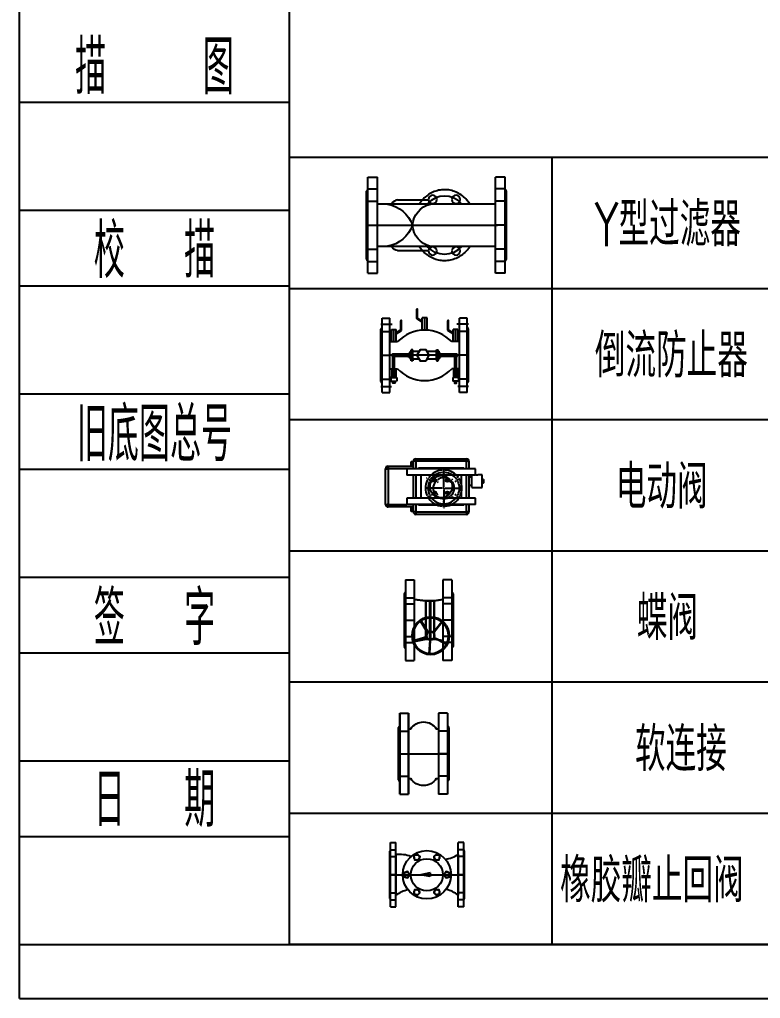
# Model space of a CAD drawing. Header units: millimetres. Extents: x 10779125 to 11142123, y -372083 to -144871.
# Drawn here: x 11089575 to 11095675, y -314154 to -306097 of the extents above; entities that cross this region are included whole.
import ezdxf
from ezdxf.enums import TextEntityAlignment as Align

# ---------------------------------------------------------------- set-up
doc = ezdxf.new("R2010")
doc.units = ezdxf.units.MM
doc.header["$LTSCALE"] = 1000
doc.header["$MEASUREMENT"] = 0
doc.linetypes.add('ACAD_ISO03W100', pattern=[30, 12, -18])
doc.linetypes.add('CENTER', pattern=[2.9, 2.5, -0.2, 0, -0.2])
doc.layers.get('0').update_dxf_attribs({"color": 255, "linetype": 'CONTINUOUS'})
for name, color, linetype in [('1', 255, 'CONTINUOUS'), ('1轮廓实线层', 7, 'CONTINUOUS'), ('2细线层', 4, 'CONTINUOUS'), ('3中心线层', 1, 'CENTER'), ('6文字层', 3, 'CONTINUOUS'), ('s-潜水排污泵', 4, 'CONTINUOUS'), ('中心符号线', 6, 'CONTINUOUS'), ('图框层', 7, 'CONTINUOUS')]:
    doc.layers.add(name, color=color, linetype=linetype)
doc.layers.add('_0', color=7, linetype='CONTINUOUS', lineweight=80)
doc.layers.add('几何体', color=7, linetype='CONTINUOUS', lineweight=25)
doc.styles.add('5', font='romans.shx', dxfattribs={"width": 0.7, "bigfont": 'hztxt.shx'})
doc.styles.add('TH_GBDIM', font='romans.shx', dxfattribs={"width": 0.8, "bigfont": 'gbcbig.shx'})

# ---------------------------------------------------------------- blocks, each defined once
blk = doc.blocks.new('DN100法兰侧视图')
at = {"layer": '1'}
for p, q in [((-22, 110), (0, 110)), ((-22, 110), (-22, -110)), ((0, 110), (0, -110)), ((-25, 77.5), (-22, 82)), ((-25, 77.5), (-25, -77.5)), ((-22, 55), (0, 55)), ((-22, -55), (0, -55)), ((-25, -77.5), (-22, -82)), ((-22, -110), (0, -110))]:
    blk.add_line(p, q, dxfattribs=at)
at = {"layer": '3中心线层'}
for p, q in [((-22, 83.1), (0, 83.1)), ((-25, 0), (0, 0)), ((-22, -83.1), (0, -83.1))]:
    blk.add_line(p, q, dxfattribs=at)
blk = doc.blocks.new('DN100Y型过滤器俯视图')
for p, q in [((-25, 48.4), (-295, 48.4)), ((-249.8, 57.7), (-178.4, 57.7)), ((-25, -48.4), (-295, -48.4)), ((-249.8, -57.7), (-178.4, -57.7))]:
    blk.add_line(p, q)
at = {"color": 1, "linetype": 'ACAD_ISO03W100'}
blk.add_line((-304.1, 0), (-21, 0), dxfattribs=at)
for centre in [(-169, 58.9), (-115.4, 58.9), (-169, -58.9), (-115.4, -58.9)]:
    blk.add_circle(centre, 9.49)
for centre, radius, start, end in [((-285.2, -24.8), 74.2, 19.4767, 79.9947), ((-160.6, -4.7), 54.8, 104.2884, 175.0281), ((-285.2, 24.8), 74.2, 280.0053, 340.5233), ((-160.6, 4.7), 54.8, 184.9719, 255.7116)]:
    blk.add_arc(centre, radius, start, end)
for centre, major_axis, ratio, start_param, end_param in [((-141.8, 3.2), (0, -63.5), 0.889844, 2.360953, 3.922232), ((-249.8, 3.2), (0, -54.5), 0.429908, 3.141593, 3.735297)]:
    blk.add_ellipse(centre, major_axis=major_axis, ratio=ratio, start_param=start_param, end_param=end_param)
at = {"extrusion": (0, 0, -1)}
for centre, major_axis, ratio, start_param, end_param in [((-249.8, -3.2), (0, 54.5), 0.429908, 3.141593, 3.735297), ((-141.8, -3.2), (0, 63.5), 0.889844, 2.360953, 3.922232)]:
    blk.add_ellipse(centre, major_axis=major_axis, ratio=ratio, start_param=start_param, end_param=end_param, dxfattribs=at)
for points in [[(-83.8, 48.4), (-84.5, 49.5), (-85.3, 50.5), (-86, 51.6), (-87.5, 53.7), (-89.2, 55.7), (-93.9, 61.1), (-97.3, 64.3), (-104.6, 69.9), (-108.5, 72.3), (-116.6, 76.4), (-120.9, 78), (-129.7, 80.3), (-134.2, 81), (-143.2, 81.4), (-147.7, 81.2), (-156.7, 79.7), (-161.1, 78.5), (-169.5, 75.3), (-173.6, 73.2), (-181.3, 68.3), (-185, 65.4), (-191.6, 59.1), (-194.7, 55.6), (-197.5, 51.7), (-197.5, 51.7), (-197.6, 51.6), (-198.4, 50.5), (-199.1, 49.5), (-199.8, 48.4)], [(-83.8, -48.4), (-84.5, -49.5), (-85.3, -50.5), (-86, -51.6), (-87.5, -53.7), (-89.2, -55.7), (-93.9, -61.1), (-97.3, -64.3), (-104.6, -69.9), (-108.5, -72.3), (-116.6, -76.4), (-120.9, -78), (-129.7, -80.3), (-134.2, -81), (-143.2, -81.4), (-147.7, -81.2), (-156.7, -79.7), (-161.1, -78.5), (-169.5, -75.3), (-173.6, -73.2), (-181.3, -68.3), (-185, -65.4), (-191.6, -59.1), (-194.7, -55.6), (-197.5, -51.7), (-197.5, -51.7), (-197.6, -51.6), (-198.4, -50.5), (-199.1, -49.5), (-199.8, -48.4)]]:
    blk.add_open_spline(points, degree=3, knots=[2.19771, 2.19771, 2.19771, 2.19771, 2.249716, 2.249716, 2.249716, 2.353842, 2.353842, 2.540038, 2.540038, 2.726235, 2.726235, 2.912432, 2.912432, 3.098629, 3.098629, 3.284825, 3.284825, 3.471022, 3.471022, 3.657219, 3.657219, 3.843415, 3.843415, 4.029612, 4.029612, 4.03347, 4.03347, 4.03347, 4.085474, 4.085474, 4.085474, 4.085474])
blk.add_blockref('DN100法兰侧视图', (-295, 0))
at = {"xscale": -1}
blk.add_blockref('DN100法兰侧视图', (-25, 0), dxfattribs=at)
blk = doc.blocks.new('SW_CENTERMARKSYMBOL_14')
at = {"layer": '中心符号线', "color": 0}
for p, q in [((-64.8, 4.3), (-65.4, 5.3)), ((-62.3, 0), (-63.6, 2.2)), ((-60.6, -2.9), (-63.2, 1.5)), ((-31.2, -49), (-31.2, 10.8)), ((-1.7, -2.9), (0.9, 1.5)), ((0, 0), (-1.3, -2.2)), ((0, 0), (1.3, 2.2)), ((2.5, 4.3), (3.1, 5.3)), ((-60.2, -24.9), (-62.6, -22.5)), ((-62.3, 0), (-61.1, -2.2)), ((-59.8, -4.3), (-59.2, -5.3)), ((-58.1, -7.2), (-59.4, -5.1)), ((-56.7, -28.4), (-58.5, -26.7)), ((-58.1, -7.2), (-56.9, -9.4)), ((-56.7, -28.4), (-54.9, -30.2)), ((-55.6, -11.6), (-53.1, -16)), ((-53.2, -32), (-50.7, -34.4)), ((-9.2, -32), (-11.6, -34.4)), ((-6.7, -11.6), (-9.2, -16)), ((-5.6, -28.4), (-7.4, -30.2)), ((-5.6, -28.4), (-3.9, -26.7)), ((-4.2, -7.2), (-5.4, -9.4)), ((-4.2, -7.2), (-2.9, -5.1)), ((-2.5, -4.3), (-3.1, -5.3)), ((-2.1, -24.9), (0.3, -22.5)), ((-98.5, -54), (-99.6, -54)), ((-36.2, -54), (-96, -54)), ((-93.5, -54), (-96, -54)), ((-90.1, -54), (-95.2, -54)), ((-93.5, -54), (-91, -54)), ((-88.5, -54), (-87.3, -54)), ((-85.1, -54), (-87.6, -54)), ((-85.1, -54), (-82.6, -54)), ((-80.1, -54), (-75, -54)), ((-31.2, -54), (-33.7, -54)), ((-31.2, -54), (-31.2, -51.5)), ((-31.2, -54), (-31.2, -56.5)), ((-31.2, -54), (-28.7, -54)), ((-31.2, -59), (-31.2, -118.8)), ((-26.2, -54), (33.7, -54)), ((17.8, -54), (12.7, -54)), ((22.8, -54), (20.3, -54)), ((22.8, -54), (25.3, -54)), ((26.2, -54), (25, -54)), ((27.8, -54), (32.9, -54)), ((31.2, -54), (28.7, -54)), ((31.2, -54), (33.7, -54)), ((36.2, -54), (37.3, -54)), ((-60.2, -83), (-62.6, -85.5)), ((-58.1, -100.7), (-59.4, -102.9)), ((-56.7, -79.5), (-58.5, -81.3)), ((-58.1, -100.7), (-56.9, -98.5)), ((-56.7, -79.5), (-54.9, -77.7)), ((-55.6, -96.4), (-53.1, -92)), ((-53.2, -76), (-50.7, -73.5)), ((-9.2, -76), (-11.6, -73.5)), ((-6.7, -96.4), (-9.2, -92)), ((-5.6, -79.5), (-7.4, -77.7)), ((-5.6, -79.5), (-3.9, -81.3)), ((-4.2, -100.7), (-5.4, -98.5)), ((-4.2, -100.7), (-2.9, -102.9)), ((-2.1, -83), (0.3, -85.5)), ((-64.8, -112.3), (-65.4, -113.3)), ((-62.3, -107.9), (-63.6, -110.1)), ((-60.6, -105), (-63.2, -109.4)), ((-62.3, -107.9), (-61.1, -105.8)), ((-59.8, -103.6), (-59.2, -102.6)), ((-2.5, -103.6), (-3.1, -102.6)), ((-1.7, -105), (0.9, -109.4)), ((0, -107.9), (-1.3, -105.8)), ((0, -107.9), (1.3, -110.1)), ((2.5, -112.3), (3.1, -113.3))]:
    blk.add_line(p, q, dxfattribs=at)
for radius, start, end in [(62.3, 117.7015, 120), (62.3, 64.5969, 115.4031), (62.3, 60, 62.2985), (62.3, 57.7015, 60), (62.3, 124.5969, 175.4031), (54, 125.3091, 174.6909), (36.1, 142.9357, 217.0643), (62.3, 120, 122.2985), (54, 120, 122.6545), (36.1, 135, 138.9679), (54, 117.3455, 120), (36.1, 131.0321, 135), (54, 65.3091, 114.6909), (36.1, 52.9357, 127.0643), (36.1, 45, 48.9679), (54, 60, 62.6545), (36.1, 41.0321, 45), (54, 57.3455, 60), (36.1, 322.9357, 37.0643), (54, 5.3091, 54.6909), (62.3, 4.5969, 55.4031), (62.3, 177.7015, 180), (62.3, 180, 182.2985), (62.3, 184.5969, 235.4031), (54, 177.3455, 180), (54, 180, 182.6545), (54, 185.3091, 234.6909), (54, 305.3091, 354.6909), (62.3, 304.5969, 355.4031), (54, 0, 2.6545), (54, 357.3455, 0), (62.3, 0, 2.2985), (62.3, 357.7015, 0), (54, 237.3455, 240), (36.1, 221.0321, 225), (54, 240, 242.6545), (36.1, 225, 228.9679), (36.1, 232.9357, 307.0643), (36.1, 311.0321, 315), (54, 297.3455, 300), (36.1, 315, 318.9679), (54, 300, 302.6545), (62.3, 237.7015, 240), (62.3, 240, 242.2985), (62.3, 244.5969, 295.4031), (54, 245.3091, 294.6909), (62.3, 297.7015, 300), (62.3, 300, 302.2985)]:
    blk.add_arc((-31.2, -54), radius, start, end, dxfattribs=at)
blk = doc.blocks.new('SW_CENTERMARKSYMBOL_15')
at = {"layer": '中心符号线', "color": 0}
for q in [(-2.5, 0), (0, 2.5), (0, -2.5), (2.5, 0)]:
    blk.add_line((0, 0), q, dxfattribs=at)
blk = doc.blocks.new('SW_CENTERMARKSYMBOL_16')
at = {"layer": '中心符号线', "color": 0}
for q in [(-2.5, 0), (0, 2.5), (0, -2.5), (2.5, 0)]:
    blk.add_line((0, 0), q, dxfattribs=at)
blk = doc.blocks.new('SW_CENTERMARKSYMBOL_17')
at = {"layer": '中心符号线', "color": 0}
for q in [(-2.5, 0), (0, 2.5), (0, -2.5), (2.5, 0)]:
    blk.add_line((0, 0), q, dxfattribs=at)
blk = doc.blocks.new('SW_CENTERMARKSYMBOL_18')
at = {"layer": '中心符号线', "color": 0}
for q in [(-2.5, 0), (0, 2.5), (0, -2.5), (2.5, 0)]:
    blk.add_line((0, 0), q, dxfattribs=at)
blk = doc.blocks.new('SW_CENTERMARKSYMBOL_19')
at = {"layer": '中心符号线', "color": 0}
for q in [(-2.5, 0), (0, 2.5), (0, -2.5), (2.5, 0)]:
    blk.add_line((0, 0), q, dxfattribs=at)
blk = doc.blocks.new('SW_CENTERMARKSYMBOL_20')
at = {"layer": '中心符号线', "color": 0}
for q in [(-2.5, 0), (0, 2.5), (0, -2.5), (2.5, 0)]:
    blk.add_line((0, 0), q, dxfattribs=at)
blk = doc.blocks.new('SW_CENTERMARKSYMBOL_21')
at = {"layer": '中心符号线', "color": 0}
for q in [(-2.5, 0), (0, 2.5), (0, -2.5), (2.5, 0)]:
    blk.add_line((0, 0), q, dxfattribs=at)
blk = doc.blocks.new('SW_CENTERMARKSYMBOL_22')
at = {"layer": '中心符号线', "color": 0}
for q in [(-2.5, 0), (0, 2.5), (0, -2.5), (2.5, 0)]:
    blk.add_line((0, 0), q, dxfattribs=at)
blk = doc.blocks.new('DN100电动阀俯视图')
at = {"layer": '几何体'}
for p, q in [((-91.2, 116.6), (-91.2, 203.4)), ((-91.2, 203.4), (-82.7, 203.4)), ((-82.7, 211.8), (-82.7, 203.4)), ((-82.7, 211.8), (40.1, 211.8)), ((40.1, 203.4), (-82.7, 203.4)), ((-82.7, 203.4), (-82.7, 138.8)), ((40.1, 211.8), (40.1, 203.4)), ((48.5, 203.4), (40.1, 203.4)), ((40.1, 138.8), (40.1, 203.4)), ((48.5, 203.4), (48.5, 116.6)), ((-60.8, 138.8), (-82.8, 138.8)), ((-82.8, -96.2), (-82.8, 138.8)), ((-60.8, -96.2), (-60.8, 138.8)), ((40.2, 138.8), (18.2, 138.8)), ((18.2, -96.2), (18.2, 138.8)), ((40.2, -96.2), (40.2, 138.8)), ((-116.6, -65.5), (-116.6, 108.1)), ((-108.1, 108.1), (-116.6, 108.1)), ((-108.1, 108.1), (-108.1, 116.6)), ((-108.1, 116.6), (-82.8, 116.6)), ((-108.1, 108.1), (-108.1, -65.5)), ((-82.8, 108.1), (-108.1, 108.1)), ((-106, 123.8), (-106, 116.6)), ((-93.3, 123.8), (-106, 123.8)), ((-105.6, 124.2), (-93.7, 124.2)), ((-93.3, 116.6), (-93.3, 123.8)), ((-60.8, 116.6), (18.2, 116.6)), ((18.2, 108.1), (-60.8, 108.1)), ((40.2, 116.6), (65.5, 116.6)), ((65.5, 108.1), (40.2, 108.1)), ((50.6, 123.8), (50.6, 116.6)), ((63.3, 123.8), (50.6, 123.8)), ((51.1, 124.2), (62.9, 124.2)), ((63.3, 116.6), (63.3, 123.8)), ((65.5, 108.1), (65.5, 116.6)), ((65.5, -65.5), (65.5, 108.1)), ((73.9, 108.1), (65.5, 108.1)), ((73.9, 108.1), (73.9, -65.5)), ((-82.8, 99.3), (-84.8, 99.3)), ((-84.8, -56.7), (-84.8, 99.3)), ((18.2, 91.3), (-60.8, 91.3)), ((42.2, 99.3), (40.2, 99.3)), ((42.2, -56.7), (42.2, 99.3)), ((-45.3, 44.2), (-42.7, 45.7)), ((-45.3, 41.1), (-45.3, 44.2)), ((-42.7, 39.6), (-45.3, 41.1)), ((-42.7, 45.7), (-40, 44.2)), ((-40, 41.1), (-42.7, 39.6)), ((-40, 44.2), (-40, 41.1)), ((-3, 42.7), (-1.5, 45.3)), ((-1.5, 40), (-3, 42.7)), ((-1.5, 45.3), (1.5, 45.3)), ((1.5, 40), (-1.5, 40)), ((1.5, 45.3), (3, 42.7)), ((3, 42.7), (1.5, 40)), ((-45.7, 0), (-44.2, 2.6)), ((-44.2, 2.6), (-41.1, 2.6)), ((-41.1, 2.6), (-39.6, 0)), ((-2.6, 1.5), (0, 3)), ((-2.6, -1.5), (-2.6, 1.5)), ((0, 3), (2.6, 1.5)), ((2.6, 1.5), (2.6, -1.5)), ((-44.2, -2.6), (-45.7, 0)), ((-41.1, -2.6), (-44.2, -2.6)), ((-39.6, 0), (-41.1, -2.6)), ((0, -3), (-2.6, -1.5)), ((2.6, -1.5), (0, -3)), ((-108.1, -65.5), (-116.6, -65.5)), ((-108.1, -73.9), (-108.1, -65.5)), ((-108.1, -65.5), (-82.8, -65.5)), ((-84.8, -56.7), (-82.8, -56.7)), ((-60.8, -48.7), (18.2, -48.7)), ((-60.8, -65.5), (18.2, -65.5)), ((40.2, -56.7), (42.2, -56.7)), ((40.2, -65.5), (65.5, -65.5)), ((65.5, -73.9), (65.5, -65.5)), ((73.9, -65.5), (65.5, -65.5)), ((-82.8, -73.9), (-108.1, -73.9)), ((-82.8, -96.2), (-60.8, -96.2)), ((18.2, -73.9), (-60.8, -73.9)), ((-24.6, -83.6), (-24.6, -119.7)), ((-24.6, -83.6), (18.2, -83.6)), ((-16.6, -73.9), (-16.6, -83.6)), ((10.9, -83.6), (10.9, -73.9)), ((18.2, -96.2), (40.2, -96.2)), ((18.7, -98.5), (18.7, -104.6)), ((18.9, -98.6), (18.9, -96.2)), ((65.5, -73.9), (40.2, -73.9)), ((-24.6, -117.1), (-24.6, -119.7)), ((-24.6, -119.7), (18.9, -119.7)), ((-9.2, -123.5), (-9.2, -119.7)), ((-9.2, -123.5), (-8.3, -124.1)), ((-7.6, -124.1), (-8.3, -124.1)), ((-2.8, -124.1), (-7.6, -124.1)), ((-6, -123.5), (-6, -119.7)), ((1.9, -124.1), (-2.8, -124.1)), ((0.3, -123.5), (0.3, -119.7)), ((2.6, -124.1), (1.9, -124.1)), ((2.6, -124.1), (3.5, -123.5)), ((3.5, -123.5), (3.5, -119.7)), ((18.9, -119.7), (18.9, -104.7))]:
    blk.add_line(p, q, dxfattribs=at)
for centre, radius in [((-21.3, 21.3), 38.1), ((-42.7, 42.7), 5.04), ((-42.7, 42.7), 4.54), ((-42.7, 42.7), 4.08), ((0, 42.7), 5.04), ((0, 42.7), 4.54), ((0, 42.7), 4.08), ((-42.7, 0), 5.04), ((-42.7, 0), 4.54), ((-42.7, 0), 4.08), ((0, 0), 5.04), ((0, 0), 4.54), ((0, 0), 4.08)]:
    blk.add_circle(centre, radius, dxfattribs=at)
for centre, radius, start, end in [((-82.7, 203.4), 8.47, 90, 180), ((40.1, 203.4), 8.47, 0, 90), ((-108.1, 108.1), 8.47, 90, 180), ((-105.6, 123.8), 0.423, 90, 180), ((-93.7, 123.8), 0.423, 0, 90), ((51.1, 123.8), 0.423, 90, 180), ((62.9, 123.8), 0.423, 0, 90), ((65.5, 108.1), 8.47, 0, 90), ((-108.1, -65.5), 8.47, 180, 270), ((65.5, -65.5), 8.47, 270, 0)]:
    blk.add_arc(centre, radius, start, end, dxfattribs=at)
for points, knots in [([(-7.6, -124.1), (-7.7, -124.1), (-7.9, -124.1), (-8.1, -124), (-8.3, -124), (-8.7, -123.8), (-8.9, -123.7), (-9.2, -123.5)], [0, 0, 0, 0, 0.25, 0.25, 0.5, 0.5, 1, 1, 1, 1]), ([(-6, -123.5), (-5.5, -123.7), (-5, -123.8), (-3.9, -124.1), (-3.4, -124.1), (-2.8, -124.1)], [0, 0, 0, 0, 0.5, 0.5, 1, 1, 1, 1]), ([(-2.8, -124.1), (-2.3, -124.1), (-1.8, -124.1), (-0.7, -123.8), (-0.2, -123.7), (0.3, -123.5)], [0, 0, 0, 0, 0.5, 0.5, 1, 1, 1, 1]), ([(1.9, -124.1), (1.8, -124.1), (1.6, -124.1), (1.4, -124), (1.2, -124), (0.8, -123.8), (0.6, -123.7), (0.3, -123.5)], [0, 0, 0, 0, 0.25, 0.25, 0.5, 0.5, 1, 1, 1, 1])]:
    blk.add_open_spline(points, degree=3, knots=knots, dxfattribs=at)
for points in [[(-6, -123.5), (-6.5, -123.9), (-7.1, -124.1), (-7.6, -124.1)], [(3.5, -123.5), (3, -123.9), (2.4, -124.1), (1.9, -124.1)]]:
    blk.add_open_spline(points, degree=3, dxfattribs=at)
at = {"layer": '中心符号线'}
for name, p in [('SW_CENTERMARKSYMBOL_17', (-82.7, 203.4)), ('SW_CENTERMARKSYMBOL_18', (40.1, 203.4)), ('SW_CENTERMARKSYMBOL_20', (-108.1, 108.1)), ('SW_CENTERMARKSYMBOL_19', (65.5, 108.1)), ('SW_CENTERMARKSYMBOL_14', (4.7, 66.4)), ('SW_CENTERMARKSYMBOL_15', (-59.4, 21.3)), ('SW_CENTERMARKSYMBOL_16', (16.8, 21.3)), ('SW_CENTERMARKSYMBOL_22', (-108.1, -65.5)), ('SW_CENTERMARKSYMBOL_21', (65.5, -65.5))]:
    blk.add_blockref(name, p, dxfattribs=at)
blk = doc.blocks.new('20201130.08463504')
at = {"layer": '1'}
for p, q in [((46.7, 339.6), (11.2, 339.6)), ((11.2, 339.6), (11.2, 0)), ((46.7, 339.6), (46.7, 0)), ((46.7, 279.3), (11.2, 279.3)), ((52.1, 289.8), (46.7, 297.8)), ((52.1, 289.8), (52.1, 49.8)), ((46.7, 60.3), (11.2, 60.3)), ((52.1, 49.8), (46.7, 41.8)), ((46.7, 0), (11.2, 0))]:
    blk.add_line(p, q, dxfattribs=at)
at = {"layer": '3中心线层'}
for p, q in [((52.1, 312), (3.3, 312)), ((52.1, 169.8), (11.2, 169.8)), ((52.1, 169.8), (11.2, 169.8)), ((52.1, 27.6), (0, 27.6))]:
    blk.add_line(p, q, dxfattribs=at)
blk = doc.blocks.new('20201130.08464848')
for p, q in [((45.1, 313.1), (45.1, 330.8)), ((45.1, 330.8), (71.8, 330.8)), ((71.8, 313.1), (71.8, 330.8)), ((328, 313.1), (328, 330.8)), ((354.7, 330.8), (328.1, 330.8)), ((354.7, 313.1), (354.7, 330.8)), ((40.8, 274.5), (76.2, 274.5)), ((49.6, 313.1), (45.1, 313.1)), ((49.6, 274.5), (49.6, 313.1)), ((49.6, 313.1), (71.8, 313.1)), ((54.9, 274.5), (54.9, 217.5)), ((58.5, 274.5), (58.5, 217.5)), ((58.5, 274.5), (58.5, 217.5)), ((62, 274.5), (62, 217.5)), ((67.4, 274.5), (67.4, 313.1)), ((359, 274.5), (323.7, 274.5)), ((359, 274.5), (323.7, 274.5)), ((350.3, 313.1), (328, 313.1)), ((332.5, 274.5), (332.5, 313.1)), ((337.8, 274.5), (337.8, 217.5)), ((341.4, 274.5), (341.4, 217.5)), ((341.4, 274.5), (341.4, 217.5)), ((345, 274.5), (345, 217.5)), ((350.3, 274.5), (350.3, 313.1)), ((350.3, 313.1), (354.7, 313.1)), ((138.3, 230.5), (134.3, 230.5)), ((134.3, 230.5), (134.3, 193.8)), ((146.2, 236.9), (138.3, 236.9)), ((138.3, 236.9), (138.3, 187.4)), ((146.2, 229.9), (146.2, 236.9)), ((146.2, 229.9), (146.2, 187.4)), ((146.2, 229.9), (188.8, 229.9)), ((225.2, 229.9), (253.7, 229.9)), ((253.7, 229.9), (253.7, 236.9)), ((253.7, 236.9), (261.6, 236.9)), ((253.7, 229.9), (253.7, 194.4)), ((253.7, 229.9), (253.7, 187.4)), ((261.6, 236.9), (261.6, 187.4)), ((261.6, 230.5), (265.5, 230.5)), ((265.5, 230.5), (265.5, 193.8)), ((54.9, 217.5), (127.7, 217.5)), ((54.9, 206.8), (127.7, 206.8)), ((134.3, 222.5), (127.7, 222.5)), ((127.7, 222.5), (127.7, 201.8)), ((134.3, 201.8), (127.7, 201.8)), ((138.3, 193.8), (134.3, 193.8)), ((146.2, 187.4), (138.3, 187.4)), ((146.2, 194.4), (188.8, 194.4)), ((225.2, 194.4), (253.7, 194.4)), ((253.7, 187.4), (261.6, 187.4)), ((261.6, 193.8), (265.5, 193.8)), ((265.5, 222.5), (272.2, 222.5)), ((265.5, 201.8), (272.2, 201.8)), ((272.2, 222.5), (272.2, 201.8)), ((272.2, 217.5), (345, 217.5)), ((272.2, 206.8), (345, 206.8)), ((40.8, 149.8), (76.2, 149.8)), ((47.6, 149.8), (47.6, 94.8)), ((69.3, 149.8), (69.3, 94.8)), ((359, 149.8), (323.7, 149.8)), ((359, 149.8), (323.7, 149.8)), ((359, 149.8), (323.7, 149.8)), ((330.6, 149.8), (330.6, 94.8)), ((330.6, 149.8), (330.6, 94.8)), ((352.3, 149.8), (352.3, 94.8)), ((352.3, 149.8), (352.3, 94.8)), ((47.6, 94.8), (69.3, 94.8)), ((69.3, 114.4), (93.5, 98.2)), ((69.3, 112.1), (91.7, 97.3)), ((69.3, 109.9), (89.9, 96.4)), ((90.7, 94.9), (90.7, 55)), ((92.5, 95.8), (92.5, 55)), ((94.3, 96.7), (94.3, 55)), ((189.1, 96.6), (189.1, 41.6)), ((210.8, 96.6), (210.8, 41.6)), ((305.6, 96.7), (305.6, 55)), ((330.6, 114.4), (306.4, 98.2)), ((307.4, 95.8), (307.4, 55)), ((330.6, 112.1), (308.2, 97.3)), ((309.2, 94.9), (309.2, 55)), ((330.6, 109.9), (310, 96.4)), ((352.3, 94.8), (330.6, 94.8)), ((352.3, 94.8), (330.6, 94.8)), ((210.8, 61.2), (234.9, 45)), ((210.8, 58.9), (233.1, 44.1)), ((210.8, 56.7), (231.3, 43.2)), ((189.1, 41.6), (210.8, 41.6)), ((232.1, 41.7), (232.1, 1.8)), ((233.9, 42.6), (233.9, 1.8)), ((235.7, 43.5), (235.7, 1.8))]:
    blk.add_line(p, q)
at = {"color": 1, "linetype": 'CENTER'}
for p, q in [((58.5, 274.5), (58.5, 313.1)), ((341.4, 274.5), (341.4, 313.1)), ((40.8, 212.1), (359, 212.1)), ((58.5, 149.8), (58.5, 94.8)), ((341.4, 149.8), (341.4, 94.8)), ((199.9, 96.6), (199.9, 41.6))]:
    blk.add_line(p, q, dxfattribs=at)
for points in [[(54, 330.8), (62.9, 330.8), (62.9, 339.7), (54, 339.7)], [(345.8, 330.8), (337, 330.8), (337, 339.7), (345.8, 339.7)], [(192.8, 236.8), (178.6, 212.1), (192.8, 187.5), (221.2, 187.5), (235.5, 212.1), (221.2, 236.8)]]:
    blk.add_lwpolyline(points, close=True)
for centre, radius, start, end in [((199.9, 157.1), 170.6, 43.4862, 136.5138), ((54.9, 212.1), 5.33, 90, 270), ((345, 212.1), 5.33, 270, 90), ((199.9, 267.2), 170.6, 223.4862, 316.5138), ((88.9, 94.9), 1.78, 0, 56.7781), ((90.7, 95.8), 1.78, 0, 56.4582), ((92.5, 96.7), 1.78, 0, 56.1858), ((307.4, 96.7), 1.78, 123.8142, 180), ((309.2, 95.8), 1.78, 123.5418, 180), ((310.9, 94.9), 1.78, 123.2219, 180), ((92.5, 55), 1.78, 180, 0), ((233.9, 43.5), 1.78, 0, 56.1858), ((307.4, 55), 1.78, 180, 0), ((230.4, 41.7), 1.78, 0, 56.7781), ((233.9, 1.8), 1.78, 180, 0), ((232.1, 42.6), 1.78, 0, 56.4582)]:
    blk.add_arc(centre, radius, start, end)
at = {"xscale": -1}
blk.add_blockref('20201130.08463504', (52.1, 42.4), dxfattribs=at)
blk.add_blockref('20201130.08463504', (347.9, 42.4))
blk = doc.blocks.new('DN200倒流防止器')
blk.add_blockref('20201130.08464848', (-207, -212.1))
blk = doc.blocks.new('DN65法兰侧视图')
at = {"layer": '1'}
for p, q in [((-20, 92.5), (0, 92.5)), ((-20, 92.5), (-20, -92.5)), ((0, 92.5), (0, -92.5)), ((-23, 60), (-20, 64.5)), ((-23, 60), (-23, -60)), ((-20, 37.5), (0, 37.5)), ((-20, -37.5), (0, -37.5)), ((-23, -60), (-20, -64.5)), ((-20, -92.5), (0, -92.5))]:
    blk.add_line(p, q, dxfattribs=at)
at = {"layer": '3中心线层'}
for p, q in [((-20, 51.3), (0, 51.3)), ((-20, 0), (0, 0)), ((-20, -51.3), (0, -51.3))]:
    blk.add_line(p, q, dxfattribs=at)
blk = doc.blocks.new('法兰式蝶阀DN65')
at = {"lineweight": 30}
for p, q in [((40.1, 69), (53.3, 97.6)), ((40.4, 68.6), (54.6, 97)), ((-44.6, 69.1), (-47.4, 88.9)), ((-44.6, 69.1), (-44.6, 50)), ((-38.6, 69.1), (-44.6, 69.1)), ((-33.9, 69.1), (-38.6, 69.1)), ((-31.2, 69.1), (-33.9, 69.1)), ((-26.1, 69.1), (-31.2, 69.1)), ((-26.1, 69.1), (30.2, 69.1)), ((28.7, 66.7), (3.7, 86.1)), ((29.1, 67.3), (4.3, 86.6)), ((21.9, 69.1), (30.2, 69.1)), ((30.2, 69.1), (33.2, 69.1)), ((37.9, 69.1), (33.2, 69.1)), ((37.9, 69.1), (43.1, 69.1)), ((43.1, 69.1), (46.2, 88.9)), ((43.1, 69.1), (43.1, 50)), ((-44.6, 50), (-47.4, 23)), ((-38.6, 50), (-44.6, 50)), ((-30, 60.4), (-39.8, 60.4)), ((-30.3, 58.7), (-39.8, 58.7)), ((-33.9, 50), (-38.6, 50)), ((-31.2, 50), (-33.9, 50)), ((-27.3, 50), (-31.2, 50)), ((-30.3, 58.7), (-3.5, 58.7)), ((-30, 60.4), (-3.4, 60.4)), ((-27.3, 50), (21, 50)), ((10.7, 58.7), (-3.5, 58.7)), ((10.7, 60.4), (-3.4, 60.4)), ((28.3, 54.8), (1.5, 38)), ((28.9, 54.3), (1.7, 37.4)), ((25.8, 60.4), (10.7, 60.4)), ((26.2, 58.7), (10.7, 58.7)), ((21, 50), (30.2, 50)), ((25.8, 60.4), (38.7, 60.4)), ((26.2, 58.7), (38.7, 58.7)), ((30.2, 50), (33.2, 50)), ((37.9, 50), (33.2, 50)), ((37.9, 50), (42.1, 50)), ((38.1, 51.7), (47.4, 21.4)), ((38.7, 51.9), (48.2, 21.7)), ((43.1, 50), (42.1, 50)), ((43.1, 50), (49.1, 23)), ((44.9, 59.7), (76.6, 57.4)), ((45, 60), (76.7, 58.2))]:
    blk.add_line(p, q, dxfattribs=at)
for centre, radius in [((35.7, 60.7), 42.6), ((35.7, 60.7), 41), ((35.5, 60.4), 9.25)]:
    blk.add_circle(centre, radius, dxfattribs=at)
for centre, start, end in [((-40.6, 59.5), 48.387, 311.613), ((39.5, 59.5), 228.387, 131.613)]:
    blk.add_arc(centre, 1.15, start, end, dxfattribs=at)
at = {"xscale": -1, "rotation": 90}
blk.add_blockref('DN65法兰侧视图', (0, 88.9), dxfattribs=at)
at = {"rotation": 90}
blk.add_blockref('DN65法兰侧视图', (0, 23), dxfattribs=at)
blk = doc.blocks.new('DN65软连接')
at = {"layer": '1'}
for p, q in [((3, 92.5), (23, 92.5)), ((3, 92.5), (3, -92.5)), ((3, -92.5), (3, 92.5)), ((3, 92.5), (23, 92.5)), ((3, -92.5), (3, 92.5)), ((3, 92.5), (23, 92.5)), ((23, 92.5), (23, -92.5)), ((23, -92.5), (23, 92.5)), ((23, -92.5), (23, 92.5)), ((92, -92.5), (92, 92.5)), ((112, 92.5), (92, 92.5)), ((92, -92.5), (92, 92.5)), ((112, 92.5), (92, 92.5)), ((112, -92.5), (112, 92.5)), ((112, -92.5), (112, 92.5)), ((0, 60), (3, 64.5)), ((0, 60), (0, -60)), ((0, -60), (0, 60)), ((0, -60), (0, 60)), ((23, 57), (28.5, 57)), ((86.5, 57), (92, 57)), ((115, 60), (112, 64.5)), ((115, 60), (112, 64.5)), ((115, -60), (115, 60)), ((115, -60), (115, 60)), ((0, -60), (3, -64.5)), ((0, -60), (3, -64.5)), ((0, -60), (3, -64.5)), ((23, -57), (28.5, -57)), ((86.5, -57), (92, -57)), ((115, -60), (112, -64.5)), ((115, -60), (112, -64.5)), ((3, -92.5), (23, -92.5)), ((3, -92.5), (23, -92.5)), ((3, -92.5), (23, -92.5)), ((112, -92.5), (92, -92.5)), ((112, -92.5), (92, -92.5))]:
    blk.add_line(p, q, dxfattribs=at)
for centre, start, end in [((57.5, 38.1), 33.095, 146.905), ((57.5, -38.1), 213.095, 326.905)]:
    blk.add_arc(centre, 34.6, start, end, dxfattribs=at)
at = {"layer": '3中心线层'}
for p, q in [((3, 51.3), (23, 51.3)), ((112, 51.3), (92, 51.3)), ((0, 0), (115, 0)), ((112, 0), (92, 0)), ((3, -51.3), (23, -51.3)), ((112, -51.3), (92, -51.3))]:
    blk.add_line(p, q, dxfattribs=at)
blk = doc.blocks.new('DN150法兰侧视图')
at = {"layer": '1'}
for p, q in [((-24, 142.5), (0, 142.5)), ((-24, 142.5), (-24, -142.5)), ((0, 142.5), (0, -142.5)), ((-27, 105), (-24, 109.5)), ((-27, 105), (-27, -105)), ((-24, 80.5), (0, 80.5)), ((-24, -80.5), (0, -80.5)), ((-27, -105), (-24, -109.5)), ((-24, -142.5), (0, -142.5))]:
    blk.add_line(p, q, dxfattribs=at)
at = {"layer": '3中心线层'}
for p, q in [((-24, 110.9), (0, 110.9)), ((-24, 0), (0, 0)), ((-24, -110.9), (0, -110.9))]:
    blk.add_line(p, q, dxfattribs=at)
blk = doc.blocks.new('橡胶瓣止回阀DN150')
at = {"color": 4}
for p, q in [((-8, -184.2), (8, -184.2)), ((-8, -184.2), (0, -226.3)), ((8, -184.2), (0, -226.3))]:
    blk.add_line(p, q, dxfattribs=at)
for points in [[(-8.6, -97.7), (-13.9, -114), (0, -124.1), (13.9, -114), (8.6, -97.7)], [(-91.6, -156), (-80.2, -168.8), (-64.5, -161.8), (-66.3, -144.8), (-83.1, -141.2)], [(83.1, -141.2), (66.3, -144.8), (64.5, -161.8), (80.2, -168.8), (91.6, -156)], [(-83.1, -256.9), (-66.3, -253.3), (-64.5, -236.3), (-80.2, -229.3), (-91.6, -242.1)], [(92, -242.3), (80.6, -229.5), (64.9, -236.5), (66.7, -253.6), (83.5, -257.1)], [(8.6, -300.4), (13.9, -284.1), (0, -274), (-13.9, -284.1), (-8.6, -300.4)]]:
    blk.add_lwpolyline(points, close=True)
for centre, radius in [((0, -199), 106.9), ((0, -199), 71.2), ((0, -109.5), 11.8), ((-77.1, -154.5), 11.8), ((77.1, -154.5), 11.8), ((-77.1, -243.6), 11.8), ((77.5, -243.8), 11.8), ((0, -288.6), 11.8)]:
    blk.add_circle(centre, radius)
for centre, radius, start, end in [((-259.8, -156.9), 195.8, 11.8475, 29.7442), ((219.6, -153.7), 160.2, 144.1354, 165.5913), ((52.2, -322.7), 142.6, 158.1916, 185.2937), ((215.6, -250.5), 152, 192.0756, 214.1259)]:
    blk.add_arc(centre, radius, start, end)
at = {"layer": '1'}
for p, q in [((-89.8, -59.8), (89.8, -59.8)), ((-89.8, -335.8), (89.8, -335.8))]:
    blk.add_line(p, q, dxfattribs=at)
at = {"layer": '3中心线层'}
for p, q in [((0, -59.8), (0, -32.8)), ((0, -32.8), (0, -59.8)), ((0, -32.8), (0, -59.8)), ((0, -32.8), (0, -59.8)), ((0, -32.8), (0, -59.8)), ((0, -335.8), (0, -59.8)), ((0, -335.8), (0, -362.8)), ((0, -362.8), (0, -335.8)), ((0, -362.8), (0, -335.8)), ((0, -362.8), (0, -335.8)), ((0, -362.8), (0, -335.8))]:
    blk.add_line(p, q, dxfattribs=at)
at = {"layer": 's-潜水排污泵', "color": 0, "linetype": 'ByBlock', "rotation": 270}
blk.add_blockref('DN150法兰侧视图', (0, -59.8), dxfattribs=at)
at = {"layer": 's-潜水排污泵', "color": 0, "linetype": 'ByBlock', "xscale": -1, "rotation": 270}
blk.add_blockref('DN150法兰侧视图', (0, -335.8), dxfattribs=at)

msp = doc.modelspace()

# ---------------------------------------------------------------- linework, layer by layer
for p, q in [((11093957.3, -307229.6, -89.1), (11093957.3, -313709.6, -89.1)), ((11091797.3, -308309.6, -89.1), (11100437.3, -308309.6, -89.1)), ((11091797.3, -309389.6, -89.1), (11100437.3, -309389.6, -89.1))]:
    msp.add_line(p, q)
at = {"elevation": -89.1}
msp.add_lwpolyline([(11091797.3, -307229.6), (11100437.3, -307229.6), (11100437.3, -313709.6), (11091797.3, -313709.6)], close=True, dxfattribs=at)
at = {"layer": '1轮廓实线层'}
for p, q in [((11091797.3, -310469.6, -89.1), (11100437.3, -310469.6, -89.1)), ((11091797.3, -311549.6, -89.1), (11100437.3, -311549.6, -89.1)), ((11091797.3, -312629.6, -89.1), (11100437.3, -312629.6, -89.1))]:
    msp.add_line(p, q, dxfattribs=at)
at = {"layer": '2细线层', "lineweight": -3}
for p, q in [((11089575.4, -314154, -89.1), (11089575.4, -287757.7, -89.1)), ((11089575.4, -306777.3, -89.1), (11091797.3, -306777.3, -89.1)), ((11089575.4, -307666, -89.1), (11091797.3, -307666, -89.1)), ((11089575.4, -308288.2, -89.1), (11091797.3, -308288.2, -89.1)), ((11089575.4, -309176.9, -89.1), (11091797.3, -309176.9, -89.1)), ((11089575.4, -309799.1, -89.1), (11091797.3, -309799.1, -89.1)), ((11089575.4, -310687.8, -89.1), (11091797.3, -310687.8, -89.1)), ((11089575.4, -311310, -89.1), (11091797.3, -311310, -89.1)), ((11089575.4, -312198.7, -89.1), (11091797.3, -312198.7, -89.1)), ((11089575.4, -312820.9, -89.1), (11091797.3, -312820.9, -89.1)), ((11089575.4, -313709.6, -89.1), (11091797.3, -313709.6, -89.1)), ((11089575.4, -314154, -89.1), (11089575.4, -313709.6, -89.1)), ((11089575.4, -314154, -89.1), (11126903.6, -314154, -89.1))]:
    msp.add_line(p, q, dxfattribs=at)
at = {"layer": '图框层', "lineweight": -3}
for q in [(11091797.3, -288202.1, -89.1), (11126459.2, -313709.6, -89.1)]:
    msp.add_line((11091797.3, -313709.6, -89.1), q, dxfattribs=at)

# ---------------------------------------------------------------- block references
for name, p, xscale, yscale, zscale, rotation in [('DN200倒流防止器', (11092898, -308860.4, -89.1), 1.8, 1.8, 1.8, 180), ('DN100电动阀俯视图', (11093097.3, -309890.3, -89.1), 2.4, 2.4, 2.4, 90), ('法兰式蝶阀DN65', (11092741.3, -311040.8, -89.1), 3.6, 3.6, 3.6, 270)]:
    msp.add_blockref(name, p, dxfattribs=dict(xscale=xscale, yscale=yscale, zscale=zscale, rotation=rotation))
at = {"lineweight": -2, "xscale": 1.861052631578947, "yscale": 1.861052631578947, "zscale": 1.861052631578947, "rotation": 270}
msp.add_blockref('橡胶瓣止回阀DN150', (11093299.1, -313136.3, -89.1), dxfattribs=at)
at = {"layer": '1轮廓实线层', "xscale": -3.6, "yscale": 3.6, "zscale": 3.6, "rotation": 180}
msp.add_blockref('DN100Y型过滤器俯视图', (11093585, -307790, -89.1), dxfattribs=at)
at = {"layer": '_0', "color": 5, "lineweight": -3, "xscale": -3.6, "yscale": 3.6, "zscale": 3.6, "rotation": 180}
msp.add_blockref('DN65软连接', (11092694.4, -312139.9, -89.1), dxfattribs=at)

# ---------------------------------------------------------------- texts
at = {"layer": '1轮廓实线层', "char_height": 360, "attachment_point": 1, "style": '5'}
for s, width, insert in [('Y型过滤器', 1805.478, (11094311.8, -307603.2, -1001.9)), ('倒流防止器', 1805.478, (11094311.8, -308683.2, -1001.9)), (' 电动阀', 1319.729, (11094311.8, -309763.2, -1001.9)), ('  蝶阀', 1319.729, (11094311.8, -310843.2, -1001.9)), ('软连接', 923.275, (11094642.2, -311923.2, -1001.9)), ('橡胶瓣止回阀', 2090.246, (11094025.7, -313003.2, -1001.9))]:
    msp.add_mtext_dynamic_manual_height_columns(s, width=width, gutter_width=1000, heights=[0], dxfattribs=dict(at, insert=insert))
at = {"layer": '6文字层', "color": 3, "lineweight": -3, "style": 'TH_GBDIM', "width": 0.8}
for s, p in [('描   图', (11090686.4, -306466.2, -89.1)), ('校  描', (11090686.4, -307977.1, -89.1)), ('旧底图总号', (11090686.4, -309488, -89.1)), ('签  字', (11090686.4, -310998.9, -89.1)), ('日  期', (11090686.9, -312500.9, -89.1))]:
    msp.add_text(s, height=444.38, dxfattribs=at).set_placement(p, align=Align.MIDDLE)

doc.saveas('drawing.dxf')
